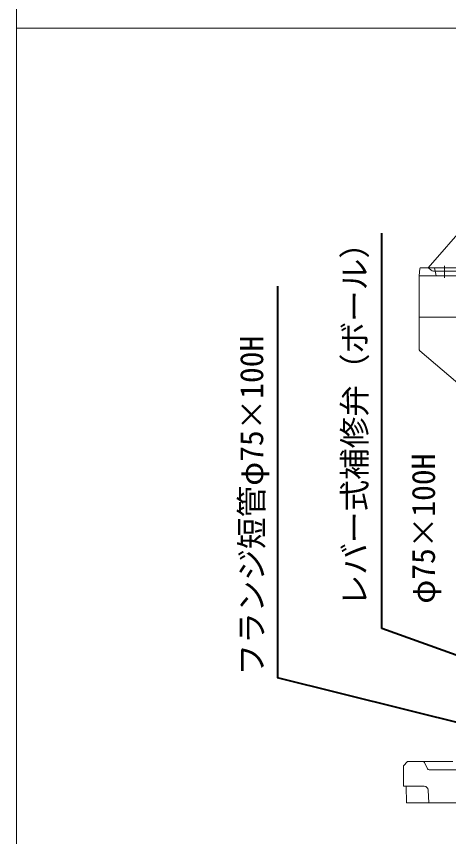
# Model space of a CAD drawing. Units: millimetres at full size, sheet at 1:20; details may follow other scales. Extents: x -5700 to 5714, y -3160 to 3160.
# Drawn here: x -4279 to -3753, y 138 to 1135 of the extents above; entities that cross this region are included whole.
import ezdxf
from ezdxf.enums import TextEntityAlignment as Align

# ---------------------------------------------------------------- set-up
doc = ezdxf.new("R2010")
doc.units = ezdxf.units.MM
doc.header["$LTSCALE"] = 20
for name, color, linetype, lineweight in [('0-5_TEMP01', 3, 'Continuous', 18), ('0-7_躯体', 7, 'Continuous', 9), ('0-B_図面枠', 3, 'Continuous', 18), ('0-C_寸法', 1, 'Continuous', 40)]:
    doc.layers.add(name, color=color, linetype=linetype, lineweight=lineweight)
doc.styles.add('ＭＳ ゴシック', font='')
doc.styles.get('ＭＳ ゴシック').set_extended_font_data('MS Gothic')

msp = doc.modelspace()

# ---------------------------------------------------------------- linework, layer by layer
at = {"layer": '0-5_TEMP01'}
for p, q in [((-4278.67, 1120.37), (1421.34, 1120.37)), ((-3758.13, 831.36), (-3758.13, 816.98))]:
    msp.add_line(p, q, dxfattribs=at)
at = {"layer": '0-7_躯体'}
for p, q in [((-3778.12, 829.16), (-3716.77, 899.16)), ((-3788.22, 828.26), (-3789.13, 819.15)), ((-3787.22, 829.16), (-3723.84, 829.16)), ((-3777.31, 828.5), (-3774.5, 826.25)), ((-3770.13, 829.16), (-3768.12, 819.16)), ((-3789.13, 819.15), (-3691.57, 819.15)), ((-3789.13, 819.15), (-3789.13, 769.16)), ((-3771.37, 825.16), (-3728.81, 825.16)), ((-3789.13, 769.16), (-3458.13, 769.16)), ((-3789.13, 769.16), (-3789.13, 730.57)), ((-3788.05, 728.26), (-3733.72, 682.16)), ((-3808.12, 224.16), (-3803.12, 229.16)), ((-3808.12, 224.16), (-3808.12, 199.15)), ((-3803.12, 229.16), (-3783.12, 229.16)), ((-3783.12, 229.16), (-3748.12, 229.16)), ((-3778.67, 220.27), (-3782.57, 228.05)), ((-3776.88, 219.15), (-3707.76, 219.15)), ((-3808.12, 199.15), (-3782.88, 199.15)), ((-3804.68, 199.15), (-3804.53, 179.16)), ((-3777.89, 194.41), (-3777.12, 179.16)), ((-3804.53, 179.16), (-3458.12, 179.16))]:
    msp.add_line(p, q, dxfattribs=at)
for centre, radius, start, end in [((-3787.22, 828.15), 1, 90, 174.289), ((-3779.18, 826.16), 3, 51.34, 90), ((-3771.37, 830.16), 5, 231.34, 270), ((-3786.12, 730.57), 3, 180, 230.195), ((-3784.36, 227.15), 2, 26.565, 90), ((-3776.88, 221.15), 2, 206.565, 270), ((-3782.88, 194.16), 5, 2.862, 90)]:
    msp.add_arc(centre, radius, start, end, dxfattribs=at)
at = {"layer": '0-B_図面枠'}
msp.add_lwpolyline([(-4278.67, 3040.37), (1421.34, 3040.37), (1421.34, -799.63), (-4278.67, -799.63)], close=True, dxfattribs=at)
at = {"layer": '0-C_寸法'}
for p, q in [((-3834.16, 391.01), (-3834.16, 870.96)), ((-3961.19, 806.66), (-3961.19, 331.05)), ((-3630.13, 317.16), (-3834.16, 391.01)), ((-3504.62, 217.16), (-3961.19, 331.05))]:
    msp.add_line(p, q, dxfattribs=at)

# ---------------------------------------------------------------- texts
at = {"layer": '0-C_寸法', "style": 'ＭＳ ゴシック'}
for s, p in [('レバー式補修弁（ボール）', (-3844.87, 417.83)), ('フランジ短管φ75×100H', (-3970.13, 333.86)), ('φ75×100H', (-3761.27, 421.01))]:
    msp.add_text(s, height=28.15, rotation=90, dxfattribs=at).set_placement(p, align=Align.BOTTOM_LEFT)

doc.saveas('drawing.dxf')
